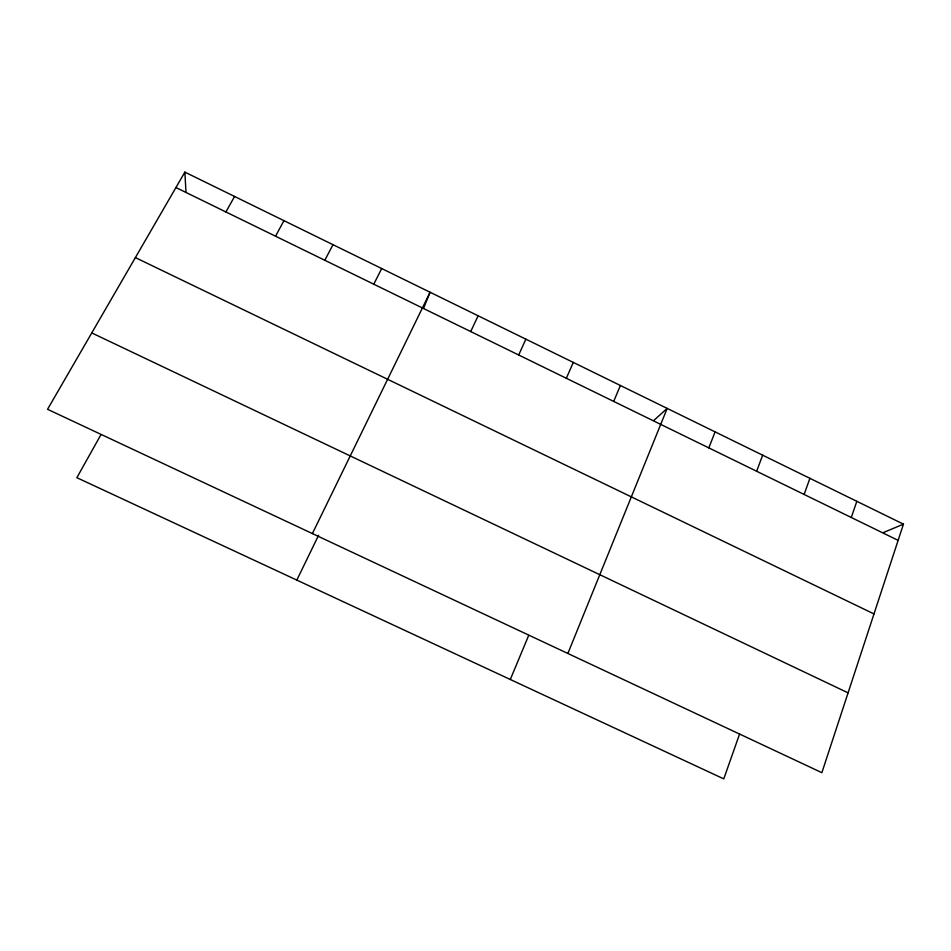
<?xml version="1.0" encoding="UTF-8"?>
<svg xmlns="http://www.w3.org/2000/svg" width="951" height="951" viewBox="0 0 951 951"><rect width="100%" height="100%" fill="white"/><g stroke="black" fill="none" stroke-linecap="round" stroke-linejoin="round"><path stroke-width="1.43" d="M903.45 524.156L821.878 772.676L47.55 409.287L184.874 172.119L903.45 524.156L883.479 532.524M851.288 517.487L856.827 501.32M739.628 733.922L723.77 778.881L76.865 477.687L100.925 434.726M804.13 494.449L809.895 478.317M756.639 471.244L762.654 455.172M708.84 447.897L715.081 431.873M423.73 307.886L430.078 292.242L312.38 533.57M567.878 653.468L667.186 408.407L653.908 420.354M510.295 679.49L528.673 635.446M613.692 401.405L620.397 385.488M566.344 378.272L573.287 362.402M518.687 354.996L525.867 339.174M470.709 331.554L478.127 315.791M296.819 580.098L318.597 535.258M373.779 284.194L381.696 268.539M324.826 260.277L332.981 244.68M275.54 236.205L283.945 220.656M225.91 211.954L234.576 196.465M91.76 332.921L848.078 692.851M135.375 257.602L873.981 613.93M175.947 187.549L898.124 540.37M184.874 172.119L185.944 191.698"/></g></svg>
